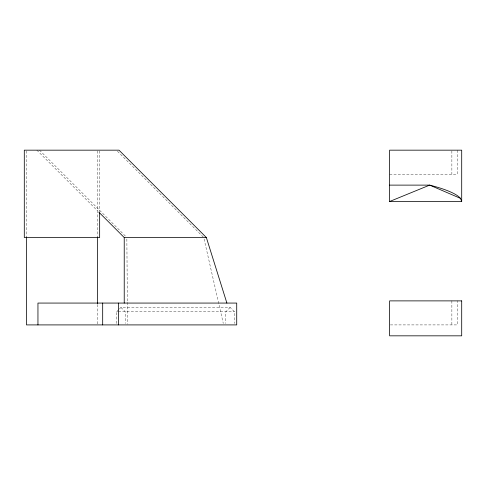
<?xml version="1.0" encoding="UTF-8"?>
<svg xmlns="http://www.w3.org/2000/svg" width="486" height="486" viewBox="0 0 486 486"><rect width="100%" height="100%" fill="white"/><g stroke="black" fill="none" stroke-linecap="round" stroke-linejoin="round"><path stroke-width="0.36" stroke-dasharray="2.43 1.82" d="M116.585 323.451L116.585 311.805L119.015 309.375M119.495 308.889L120.953 307.438L230.17 307.438L234.538 311.805L234.538 323.451M230.17 307.438L225.802 311.805L225.802 323.451M389.62 174.195L457.332 174.195L457.332 150.168M116.585 311.805L117.721 311.805M118.39 311.805L234.538 311.805M390.355 324.909L457.332 324.909L457.332 300.883M117.442 151.243L203.203 237.004M39.481 150.168L126.317 237.004M36.857 150.168L97.473 210.784M120.953 307.438L125.321 311.805L125.321 323.451M204.077 239.021L223.281 323.427M126.864 239.045L127.332 301.563M127.338 302.316L127.502 324.156M451.871 150.921L451.871 174.195M451.871 300.883L451.871 324.909M99.654 150.921L99.654 212.309M97.473 150.921L97.473 237.539M97.473 304.485L97.473 324.156M26.487 150.921L26.487 237.162"/><path stroke-width="0.73" d="M389.62 201.502L429.667 185.117A74.145 15.327 6.5 0 1 460.455 198.355L461.7 201.502L389.62 201.502L389.62 150.168L461.7 150.168L461.7 201.502M389.62 185.117L429.667 185.117L460.455 198.355M98.786 212.09L124.228 237.539L206.362 237.539L226.889 303.07M206.362 237.539L118.991 150.168L24.3 150.168L24.3 237.539L99.654 237.539L99.654 212.965M124.228 237.539L124.228 303.07M118.584 303.07L118.584 324.909M102.68 303.07L102.68 324.909M97.473 237.162L97.473 303.732M37.951 324.909L37.951 303.07L236.718 303.07L236.718 324.909L26.487 324.909L26.487 237.162M461.7 300.883L389.62 300.883L389.62 335.832L461.7 335.832L461.7 300.883"/></g></svg>
